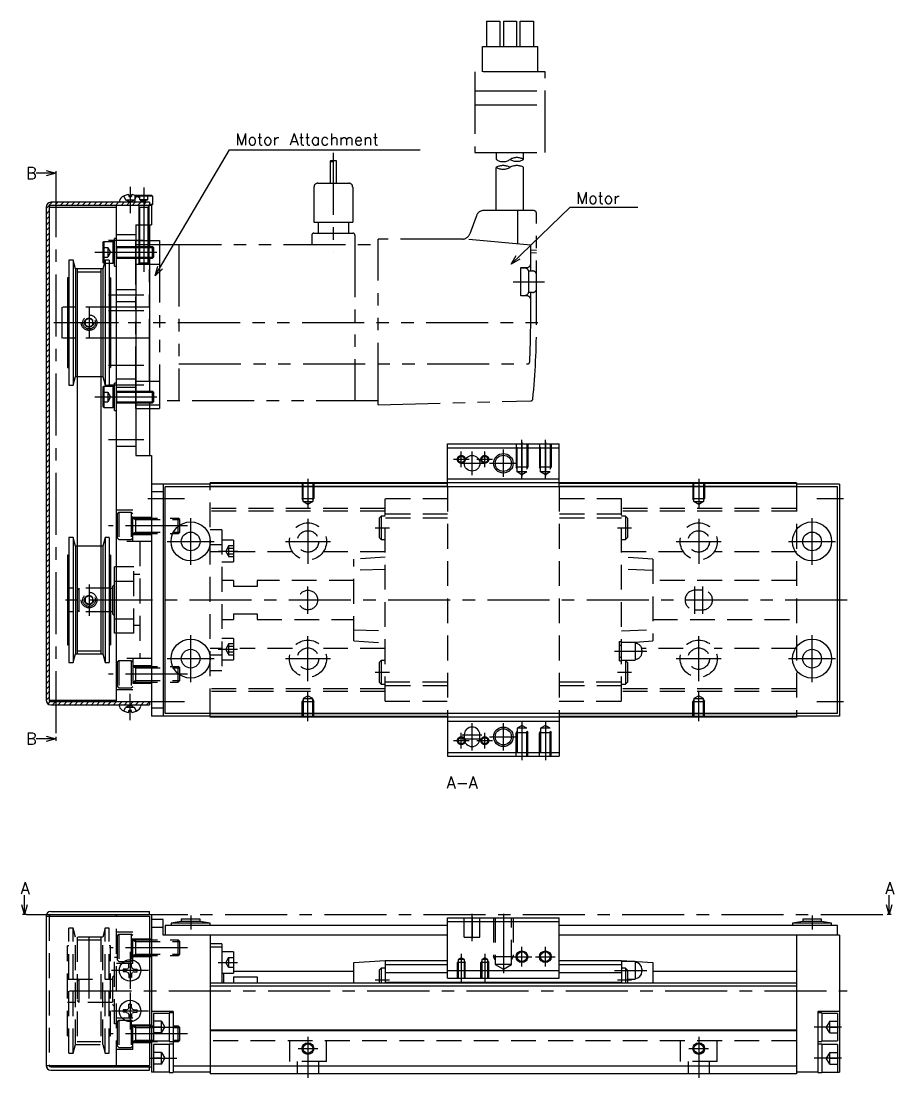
# Model space of a CAD drawing. Extents: x -2 to 470, y -8 to 279.
# Drawn here: x 246.4 to 469.7, y 9 to 279.5 of the extents above; entities that cross this region are included whole.
import ezdxf

# ---------------------------------------------------------------- set-up
doc = ezdxf.new("R2010")
doc.units = 0
doc.header["$LTSCALE"] = 0.5
for name, pattern in [('CENTER', [50.8, 31.75, -6.35, 6.35, -6.35]), ('DASHED', [19.05, 12.7, -6.35]), ('PHANTOM', [63.5, 31.75, -6.35, 6.35, -6.35, 6.35, -6.35])]:
    doc.linetypes.add(name, pattern=pattern)
for name, color, linetype in [('MSM_CENTER', 1, 'CENTER'), ('MSM_CONTINUOUS', 7, 'CONTINUOUS'), ('MSM_DASHED', 4, 'DASHED'), ('MSM_IMAGINARY', 6, 'PHANTOM'), ('MSM_NARROW', 5, 'CONTINUOUS'), ('MSM_PART_NUMBER', 7, 'CONTINUOUS')]:
    doc.layers.add(name, color=color, linetype=linetype)
doc.styles.get("Standard").update_dxf_attribs({"font": 'txt.shx', "height": 3, "bigfont": 'bigfont.shx'})

msp = doc.modelspace()

# ---------------------------------------------------------------- linework, layer by layer
at = {"layer": 'MSM_CENTER'}
for p, q in [((255.26, 240.06), (255.26, 96.3)), ((274.26, 237.06), (274.26, 230.3)), ((277.76, 236.9), (277.76, 215.3)), ((277.76, 223.3), (268.76, 223.3)), ((265.26, 220.3), (282.26, 220.3)), ((277.76, 209.3), (268.76, 209.3)), ((263.76, 206.3), (263.76, 198.3)), ((277.76, 205.3), (268.76, 205.3)), ((256.26, 202.3), (271.26, 202.3)), ((277.76, 191.3), (268.76, 191.3)), ((277.76, 186.3), (268.76, 186.3)), ((265.26, 183.3), (282.26, 183.3)), ((277.76, 172.3), (268.76, 172.3)), ((374.51, 162.39), (374.51, 172.3)), ((374.51, 171.7), (374.51, 162.99)), ((380.51, 162.39), (380.51, 172.3)), ((380.51, 171.7), (380.51, 162.99)), ((359.01, 165.3), (359.01, 169.3)), ((361.76, 163.3), (361.76, 169.3)), ((361.76, 164.2), (361.76, 168.4)), ((365.01, 165.3), (365.01, 169.3)), ((369.76, 162.8), (369.76, 169.8)), ((369.76, 163.67), (369.76, 168.92)), ((361.01, 167.3), (357.01, 167.3)), ((358.76, 166.3), (364.76, 166.3)), ((359.66, 166.3), (363.86, 166.3)), ((367.01, 167.3), (363.01, 167.3)), ((366.26, 166.3), (373.26, 166.3)), ((367.14, 166.3), (372.39, 166.3)), ((319.76, 162.3), (319.76, 154.79)), ((419.76, 162.3), (419.76, 154.79)), ((278.76, 157.3), (288.16, 157.3)), ((450.01, 157.3), (456.76, 157.3)), ((289.76, 140.3), (289.76, 152.3)), ((319.76, 152.05), (319.76, 140.55)), ((419.76, 152.05), (419.76, 140.55)), ((448.76, 140.3), (448.76, 152.3)), ((288.96, 150.3), (268.76, 150.3)), ((336.94, 149.8), (340.59, 149.8)), ((398.94, 149.8), (402.59, 149.8)), ((283.76, 146.3), (295.76, 146.3)), ((314.01, 146.3), (325.51, 146.3)), ((414.01, 146.3), (425.51, 146.3)), ((442.76, 146.3), (454.76, 146.3)), ((296.76, 143.85), (301.76, 143.85)), ((263.76, 135.3), (263.76, 127.3)), ((319.76, 127.8), (319.76, 134.8)), ((418.76, 127.8), (418.76, 134.8)), ((420.76, 127.8), (420.76, 134.8)), ((457.76, 131.3), (256.26, 131.3)), ((289.76, 110.3), (289.76, 122.3)), ((319.76, 110.55), (319.76, 122.05)), ((419.76, 110.55), (419.76, 122.05)), ((448.76, 110.3), (448.76, 122.3)), ((296.76, 118.74), (301.76, 118.74)), ((398.23, 118.2), (406.5, 118.2)), ((283.76, 116.3), (295.76, 116.3)), ((314.01, 116.3), (325.51, 116.3)), ((414.01, 116.3), (425.51, 116.3)), ((442.76, 116.3), (454.76, 116.3)), ((288.96, 112.3), (268.76, 112.3)), ((336.94, 112.8), (340.59, 112.8)), ((398.94, 112.8), (402.59, 112.8)), ((274.26, 100.54), (274.26, 107.3)), ((319.76, 100.3), (319.76, 107.81)), ((419.76, 100.3), (419.76, 107.81)), ((278.76, 105.3), (288.16, 105.3)), ((450.01, 105.3), (456.76, 105.3)), ((374.51, 100.21), (374.51, 90.3)), ((380.51, 100.21), (380.51, 90.3)), ((361.76, 92.8), (361.76, 99.8)), ((361.76, 93.7), (361.76, 98.9)), ((369.76, 92.8), (369.76, 99.8)), ((369.76, 93.67), (369.76, 98.92)), ((374.51, 99.61), (374.51, 90.9)), ((380.51, 99.61), (380.51, 90.9)), ((361.01, 95.3), (357.01, 95.3)), ((359.01, 93.3), (359.01, 97.3)), ((359.26, 96.8), (364.26, 96.8)), ((359.26, 95.8), (364.26, 95.8)), ((359.66, 96.8), (363.86, 96.8)), ((359.66, 95.8), (363.86, 95.8)), ((367.01, 95.3), (363.01, 95.3)), ((365.01, 93.3), (365.01, 97.3)), ((366.26, 96.3), (373.26, 96.3)), ((367.14, 96.3), (372.39, 96.3)), ((247.76, 50.8), (468.5, 50.8)), ((289.76, 50.6), (289.76, 47)), ((361.76, 44), (361.76, 51)), ((361.76, 50.25), (361.76, 44.75)), ((369.76, 51), (369.76, 35.81)), ((369.76, 50.66), (369.76, 36.15)), ((448.76, 50.6), (448.76, 47)), ((263.76, 29.3), (263.76, 47.05)), ((288.96, 42.3), (268.96, 42.3)), ((274.26, 41.25), (274.26, 31.75)), ((359.01, 40.76), (359.01, 33.5)), ((365.01, 40.76), (365.01, 33.5)), ((374.51, 37.5), (374.51, 42.5)), ((380.51, 37.5), (380.51, 42.5)), ((296.76, 38.55), (301.76, 38.55)), ((372.01, 40), (377.01, 40)), ((378.01, 40), (383.01, 40)), ((279.01, 36.5), (269.51, 36.5)), ((398.23, 36.5), (406.5, 36.5)), ((336.94, 34.1), (340.59, 34.1)), ((398.94, 34.1), (402.59, 34.1)), ((258.76, 31.3), (457.76, 31.3)), ((274.26, 30.85), (274.26, 21.35)), ((279.01, 26.1), (269.51, 26.1)), ((279.26, 22), (286.26, 22)), ((456.26, 22), (449.26, 22)), ((288.96, 20.3), (268.96, 20.3)), ((319.76, 19.5), (319.76, 9)), ((419.76, 19.5), (419.76, 9)), ((317.26, 16.5), (322.26, 16.5)), ((417.26, 16.5), (422.26, 16.5)), ((279.26, 14), (286.26, 14)), ((456.26, 14), (449.26, 14))]:
    msp.add_line(p, q, dxfattribs=at)
at = {"layer": 'MSM_CONTINUOUS'}
for p, q in [((252.76, 241.23), (255.26, 240.56)), ((255.26, 241.06), (255.26, 240.06)), ((255.26, 240.56), (250.26, 240.56)), ((255.26, 240.56), (252.76, 239.89)), ((279.26, 233.1), (253.96, 233.1)), ((271.55, 233.5), (271.51, 233.1)), ((273.93, 234.98), (273.95, 234.6)), ((273.95, 234.6), (274.58, 234.6)), ((274.59, 234.98), (274.58, 234.6)), ((275.67, 234.81), (275.76, 234.9)), ((275.76, 234.9), (279.76, 234.9)), ((280.01, 234.65), (275.98, 234.65)), ((276.98, 233.5), (277.01, 233.1)), ((279.26, 233.1), (279.26, 232.3)), ((279.76, 234.9), (280.01, 234.65)), ((280.01, 234.65), (280.01, 232.55)), ((252.76, 231.9), (252.76, 105.7)), ((253.56, 231.9), (253.56, 105.7)), ((253.56, 231.9), (270.76, 231.9)), ((279.76, 232.3), (253.96, 232.3)), ((270.76, 105.3), (270.76, 232.3)), ((280.01, 232.55), (279.26, 232.55)), ((279.76, 232.3), (280.01, 232.55)), ((279.76, 232.3), (279.76, 227.3)), ((275.76, 227.3), (279.76, 227.3)), ((275.76, 227.3), (275.76, 168.3)), ((276.46, 227.3), (276.46, 221.8)), ((279.06, 227.3), (279.06, 221.8)), ((279.26, 227.3), (279.26, 221.8)), ((267.26, 222.75), (267.56, 223.05)), ((267.26, 222.75), (267.26, 217.85)), ((267.56, 223.05), (269.96, 223.05)), ((267.56, 223.05), (267.56, 217.55)), ((269.96, 217.55), (269.96, 223.05)), ((270.26, 222.75), (269.96, 223.05)), ((270.76, 223.8), (270.26, 223.8)), ((270.26, 216.8), (270.26, 223.8)), ((275.76, 221.8), (279.99, 221.8)), ((279.99, 218.8), (279.99, 221.8)), ((279.99, 221.8), (280.26, 221.53)), ((280.26, 221.53), (280.26, 219.07)), ((258.62, 218.3), (258.62, 186.3)), ((259.66, 218.3), (258.62, 218.3)), ((259.66, 218.3), (259.66, 186.3)), ((260.26, 216.05), (259.66, 218.3)), ((267.86, 218.3), (267.26, 216.05)), ((267.56, 217.55), (267.26, 217.85)), ((267.56, 217.55), (267.66, 217.55)), ((267.86, 218.3), (267.86, 186.3)), ((268.9, 218.3), (267.86, 218.3)), ((268.9, 218.3), (268.9, 186.3)), ((268.9, 217.55), (269.96, 217.55)), ((270.26, 217.85), (269.96, 217.55)), ((270.26, 216.8), (270.76, 216.8)), ((275.76, 218.8), (279.99, 218.8)), ((276.46, 218.8), (276.46, 217.54)), ((279.06, 217.54), (276.46, 217.54)), ((276.7, 217.3), (276.46, 217.54)), ((278.82, 217.3), (276.7, 217.3)), ((278.82, 217.3), (279.06, 217.54)), ((279.06, 218.8), (279.06, 217.54)), ((279.26, 218.8), (279.26, 184.8)), ((280.26, 219.07), (279.99, 218.8)), ((258.26, 213.8), (258.26, 190.8)), ((258.62, 213.8), (258.26, 213.8)), ((267.26, 216.05), (260.26, 216.05)), ((260.26, 216.05), (260.26, 188.55)), ((260.76, 216.05), (260.76, 117.55)), ((266.76, 216.05), (266.76, 117.55)), ((267.26, 216.05), (267.26, 188.55)), ((269.26, 213.8), (268.9, 213.8)), ((269.26, 213.8), (269.26, 190.8)), ((258.26, 190.8), (258.62, 190.8)), ((268.9, 190.8), (269.26, 190.8)), ((259.66, 186.3), (260.26, 188.55)), ((260.26, 188.55), (260.76, 188.55)), ((266.76, 188.55), (267.26, 188.55)), ((267.26, 188.55), (267.86, 186.3)), ((270.76, 186.8), (270.26, 186.8)), ((270.26, 179.8), (270.26, 186.8)), ((258.62, 186.3), (259.66, 186.3)), ((267.26, 185.75), (267.56, 186.05)), ((267.26, 185.75), (267.26, 180.85)), ((267.56, 186.05), (269.96, 186.05)), ((267.56, 186.05), (267.56, 180.55)), ((267.86, 186.3), (268.9, 186.3)), ((269.96, 180.55), (269.96, 186.05)), ((270.26, 185.75), (269.96, 186.05)), ((275.76, 184.8), (279.99, 184.8)), ((279.99, 181.8), (279.99, 184.8)), ((279.99, 184.8), (280.26, 184.53)), ((280.26, 184.53), (280.26, 182.07)), ((275.76, 181.8), (279.99, 181.8)), ((279.26, 181.8), (279.26, 168.3)), ((280.26, 182.07), (279.99, 181.8)), ((267.56, 180.55), (267.26, 180.85)), ((267.56, 180.55), (269.96, 180.55)), ((270.26, 180.85), (269.96, 180.55)), ((270.26, 179.8), (270.76, 179.8)), ((355.51, 160.3), (355.51, 171.3)), ((355.51, 171.3), (384.01, 171.3)), ((384.01, 160.3), (384.01, 171.3)), ((275.76, 168.3), (279.76, 168.3)), ((279.76, 168.3), (279.76, 101.6)), ((355.51, 170.3), (384.01, 170.3)), ((355.51, 162.3), (384.01, 162.3)), ((294.76, 161), (279.76, 161)), ((282.76, 161), (282.76, 101.6)), ((283.26, 102.3), (283.26, 160.3)), ((455.26, 160.3), (283.26, 160.3)), ((444.76, 161.3), (294.76, 161.3)), ((294.76, 160.3), (294.76, 161.3)), ((355.51, 161.1), (294.76, 161.1)), ((355.51, 160.4), (294.76, 160.4)), ((444.76, 161.1), (384.01, 161.1)), ((444.76, 160.4), (384.01, 160.4)), ((444.76, 161.3), (444.76, 160.3)), ((455.76, 161), (444.76, 161)), ((455.26, 102.3), (455.26, 160.3)), ((455.76, 161), (455.76, 101.6)), ((282.76, 159), (279.76, 159)), ((258.62, 147.3), (258.62, 115.3)), ((259.66, 147.3), (258.62, 147.3)), ((259.66, 147.3), (259.66, 115.3)), ((260.26, 145.05), (259.66, 147.3)), ((267.86, 147.3), (267.26, 145.05)), ((267.86, 147.3), (267.86, 115.3)), ((268.9, 147.3), (267.86, 147.3)), ((268.9, 147.3), (268.9, 115.3)), ((260.26, 145.05), (260.26, 117.55)), ((260.76, 145.05), (260.26, 145.05)), ((267.26, 145.05), (266.76, 145.05)), ((267.26, 145.05), (267.26, 117.55)), ((258.26, 142.8), (258.26, 119.8)), ((258.62, 142.8), (258.26, 142.8)), ((269.26, 142.8), (268.9, 142.8)), ((269.26, 142.8), (269.26, 119.8)), ((270.76, 139.8), (270.26, 139.8)), ((270.26, 122.8), (270.26, 139.8)), ((270.26, 135.3), (269.76, 134.8)), ((270.26, 136.12), (270.76, 136.12)), ((269.26, 134.3), (269.76, 134.3)), ((269.76, 134.8), (269.76, 127.8)), ((269.76, 128.3), (269.26, 128.3)), ((269.76, 127.8), (270.26, 127.3)), ((270.26, 126.48), (270.76, 126.48)), ((270.76, 122.8), (270.26, 122.8)), ((258.26, 119.8), (258.62, 119.8)), ((268.9, 119.8), (269.26, 119.8)), ((259.66, 115.3), (260.26, 117.55)), ((260.26, 117.55), (267.26, 117.55)), ((267.26, 117.55), (267.86, 115.3)), ((258.62, 115.3), (259.66, 115.3)), ((267.86, 115.3), (268.9, 115.3)), ((253.56, 105.7), (270.76, 105.7)), ((253.96, 105.3), (279.76, 105.3)), ((253.96, 104.5), (279.26, 104.5)), ((271.55, 104.1), (271.51, 104.5)), ((273.93, 102.62), (273.95, 103)), ((274.58, 103), (273.95, 103)), ((274.59, 102.62), (274.58, 103)), ((276.98, 104.1), (277.01, 104.5)), ((279.26, 105.3), (279.26, 104.5)), ((282.76, 103.6), (279.76, 103.6)), ((294.76, 101.6), (279.76, 101.6)), ((455.26, 102.3), (283.26, 102.3)), ((294.76, 101.3), (294.76, 102.3)), ((355.51, 102.2), (294.76, 102.2)), ((355.51, 101.5), (294.76, 101.5)), ((444.76, 101.3), (294.76, 101.3)), ((355.51, 102.3), (355.51, 91.3)), ((355.51, 100.3), (384.01, 100.3)), ((384.01, 102.3), (384.01, 91.3)), ((444.76, 102.2), (384.01, 102.2)), ((444.76, 101.5), (384.01, 101.5)), ((444.76, 102.3), (444.76, 101.3)), ((455.76, 101.6), (444.76, 101.6)), ((255.26, 95.8), (250.26, 95.8)), ((252.76, 96.47), (255.26, 95.8)), ((255.26, 95.8), (252.76, 95.13)), ((255.26, 96.3), (255.26, 95.3)), ((359.76, 96.8), (359.76, 95.8)), ((363.76, 95.8), (363.76, 96.8)), ((355.51, 92.3), (384.01, 92.3)), ((355.51, 91.3), (384.01, 91.3)), ((247.26, 50.8), (247.26, 55.8)), ((468.5, 50.8), (468.5, 55.8)), ((247.26, 50.8), (246.59, 53.3)), ((247.93, 53.3), (247.26, 50.8)), ((253.96, 51.6), (279.26, 51.6)), ((279.26, 50.8), (279.26, 51.6)), ((468.5, 50.8), (467.83, 53.3)), ((469.17, 53.3), (468.5, 50.8)), ((247.76, 50.8), (246.76, 50.8)), ((252.76, 50.4), (279.26, 50.4)), ((252.76, 50.4), (252.76, 12.2)), ((253.96, 50.8), (279.76, 50.8)), ((270.76, 50.4), (270.76, 50.8)), ((279.26, 50.4), (279.26, 12.2)), ((279.76, 50.8), (279.76, 10.5)), ((282.76, 49.5), (279.76, 49.5)), ((282.76, 45.5), (282.76, 49.5)), ((287.36, 49), (284.76, 48.6)), ((287.36, 49.6), (287.36, 49)), ((292.16, 49.6), (287.36, 49.6)), ((292.16, 49), (287.36, 49)), ((292.16, 49), (292.16, 49.6)), ((294.76, 48.6), (292.16, 49)), ((355.51, 50), (384.01, 50)), ((355.51, 34.5), (355.51, 50)), ((355.51, 49), (384.01, 49)), ((384.01, 34.5), (384.01, 50)), ((446.36, 49), (443.76, 48.6)), ((446.36, 49.6), (446.36, 49)), ((451.16, 49.6), (446.36, 49.6)), ((451.16, 49), (446.36, 49)), ((451.16, 49), (451.16, 49.6)), ((453.76, 48.6), (451.16, 49)), ((469, 50.8), (468, 50.8)), ((282.76, 47.5), (279.76, 47.5)), ((283.26, 48), (283.26, 45.5)), ((355.51, 48), (283.26, 48)), ((284.76, 48.6), (284.76, 48)), ((294.76, 48.6), (284.76, 48.6)), ((294.76, 48), (294.76, 48.6)), ((455.26, 48), (384.01, 48)), ((443.76, 48.6), (443.76, 48)), ((453.76, 48.6), (443.76, 48.6)), ((453.76, 48), (453.76, 48.6)), ((455.26, 45.5), (455.26, 48)), ((355.51, 45.5), (282.76, 45.5)), ((294.76, 45.5), (294.76, 10)), ((297.76, 43.3), (294.76, 43.3)), ((297.76, 43.3), (297.76, 33.2)), ((455.76, 45.5), (384.01, 45.5)), ((444.76, 45.5), (444.76, 10)), ((455.76, 45.5), (455.76, 10.5)), ((297.76, 42.45), (294.76, 42.45)), ((300.76, 41.3), (297.76, 41.3)), ((300.76, 41.3), (300.76, 35.8)), ((273.93, 37.42), (273.95, 38.27)), ((274.59, 37.42), (274.58, 38.27)), ((331.51, 38.5), (339.51, 39)), ((331.51, 33.2), (331.51, 38.5)), ((339.51, 39), (355.51, 39)), ((339.51, 39), (339.51, 33.2)), ((339.51, 38), (355.51, 38)), ((384.01, 39), (400.01, 39)), ((384.01, 38), (400.01, 38)), ((400.01, 39), (400.01, 33.2)), ((400.01, 39), (408.01, 38.5)), ((403.46, 38.75), (400.01, 38.75)), ((403.46, 38.75), (403.46, 34.25)), ((408.01, 38.5), (408.01, 33.2)), ((273.34, 36.83), (272.49, 36.82)), ((273.34, 36.17), (272.49, 36.18)), ((273.34, 36.83), (273.74, 37.02)), ((273.34, 36.17), (273.74, 35.98)), ((273.93, 37.42), (273.74, 37.02)), ((273.93, 35.58), (273.74, 35.98)), ((273.93, 35.58), (273.95, 34.73)), ((274.59, 35.58), (274.58, 34.73)), ((274.59, 37.42), (274.78, 37.02)), ((274.59, 35.58), (274.78, 35.98)), ((275.19, 36.83), (274.78, 37.02)), ((275.19, 36.17), (274.78, 35.98)), ((275.19, 36.83), (276.03, 36.82)), ((275.19, 36.17), (276.03, 36.18)), ((297.76, 35.8), (300.76, 35.8)), ((298.26, 33.2), (298.26, 35.8)), ((300.76, 36.3), (331.51, 36.3)), ((338.51, 37.1), (338.01, 36.6)), ((338.01, 36.6), (338.01, 33.2)), ((339.51, 37.1), (338.51, 37.1)), ((338.51, 37.1), (338.51, 33.2)), ((339.51, 36), (355.51, 36)), ((355.51, 36.5), (384.01, 36.5)), ((384.01, 36), (400.01, 36)), ((401.01, 37.1), (400.01, 37.1)), ((401.51, 36.6), (401.01, 37.1)), ((401.01, 37.1), (401.01, 33.2)), ((401.51, 36.6), (401.51, 33.2)), ((405.21, 36.8), (405.21, 36.2)), ((408.01, 36.3), (444.76, 36.3)), ((444.76, 33.2), (294.76, 33.2)), ((444.76, 32.5), (294.76, 32.5)), ((300.76, 34.87), (306.76, 34.87)), ((300.76, 34.87), (300.76, 33.2)), ((306.76, 34.87), (306.76, 33.2)), ((339.51, 33.5), (400.01, 33.5)), ((355.51, 34.5), (384.01, 34.5)), ((401.51, 34.25), (403.46, 34.25)), ((273.93, 27.02), (273.95, 27.87)), ((274.59, 27.02), (274.58, 27.87)), ((273.34, 26.43), (272.49, 26.42)), ((273.34, 25.77), (272.49, 25.78)), ((273.34, 26.43), (273.74, 26.62)), ((273.34, 25.77), (273.74, 25.58)), ((273.93, 27.02), (273.74, 26.62)), ((273.93, 25.18), (273.74, 25.58)), ((273.93, 25.18), (273.95, 24.33)), ((274.59, 25.18), (274.58, 24.33)), ((274.59, 27.02), (274.78, 26.62)), ((274.59, 25.18), (274.78, 25.58)), ((275.19, 26.43), (274.78, 26.62)), ((275.19, 25.77), (274.78, 25.58)), ((275.19, 26.43), (276.03, 26.42)), ((275.19, 25.77), (276.03, 25.78)), ((285.26, 26), (279.76, 26)), ((284.26, 25.5), (280.26, 25.5)), ((280.26, 25.5), (280.26, 18.5)), ((285.26, 25.65), (284.26, 25.65)), ((284.26, 25.65), (284.26, 18.35)), ((285.26, 26), (285.26, 10.35)), ((455.76, 26), (450.26, 26)), ((450.26, 26), (450.26, 10.35)), ((451.26, 25.65), (450.26, 25.65)), ((451.26, 25.65), (451.26, 18.35)), ((455.26, 25.5), (451.26, 25.5)), ((455.26, 25.5), (455.26, 18.5)), ((444.76, 21.2), (294.76, 21.2)), ((444.76, 21), (294.76, 21)), ((280.26, 18.5), (284.26, 18.5)), ((284.26, 17.5), (280.26, 17.5)), ((280.26, 17.5), (280.26, 10.5)), ((284.26, 18.35), (285.26, 18.35)), ((285.26, 17.65), (284.26, 17.65)), ((284.26, 17.65), (284.26, 10.35)), ((450.26, 18.35), (451.26, 18.35)), ((451.26, 17.65), (450.26, 17.65)), ((451.26, 18.5), (455.26, 18.5)), ((451.26, 17.65), (451.26, 10.35)), ((455.26, 17.5), (451.26, 17.5)), ((455.26, 17.5), (455.26, 10.5)), ((252.76, 12.2), (279.26, 12.2)), ((253.96, 11.8), (279.76, 11.8)), ((253.96, 11), (279.26, 11)), ((270.76, 11.8), (270.76, 12.2)), ((279.26, 11), (279.26, 11.8)), ((444.76, 12), (285.26, 12)), ((284.26, 10.5), (279.76, 10.5)), ((284.26, 10.35), (285.26, 10.35)), ((294.76, 10.5), (285.26, 10.5)), ((444.76, 10), (294.76, 10)), ((450.26, 10.5), (444.76, 10.5)), ((450.26, 10.35), (451.26, 10.35)), ((451.26, 10.5), (455.76, 10.5))]:
    msp.add_line(p, q, dxfattribs=at)
for centre, radius in [((361.76, 166.3), 2), ((369.76, 166.3), 2.07), ((289.76, 146.3), 5), ((448.76, 146.3), 5), ((289.76, 146.3), 2.4), ((448.76, 146.3), 2.4), ((289.76, 116.3), 5), ((448.76, 116.3), 5), ((289.76, 116.3), 2.4), ((448.76, 116.3), 2.4), ((369.76, 96.3), 2.07), ((374.51, 40), 1.23), ((380.51, 40), 1.23), ((274.26, 36.5), 2.75), ((274.26, 26.1), 2.75), ((319.76, 16.5), 1.23), ((419.76, 16.5), 1.23)]:
    msp.add_circle(centre, radius, dxfattribs=at)
for centre, radius, start, end in [((253.96, 231.9), 1.2, 90, 180), ((272.54, 233.42), 1, 133.4267, 175), ((274.26, 231.6), 3.5, 98.5396, 133.4267), ((273.73, 234.78), 0.284, 44.1872, 87.0617), ((274.8, 234.78), 0.284, 92.9383, 135.8128), ((274.26, 231.6), 3.5, 46.5733, 81.4604), ((275.98, 233.42), 1, 5, 46.5733), ((253.96, 231.9), 0.4, 90, 180), ((253.96, 105.7), 1.2, 180, 270), ((253.96, 105.7), 0.4, 180, 270), ((272.54, 104.18), 1, 185, 226.5733), ((274.26, 106), 3.5, 226.5733, 261.4604), ((274.26, 106), 3.5, 278.5396, 313.4267), ((275.98, 104.18), 1, 313.4267, 355), ((273.73, 102.82), 0.284, 272.9383, 315.8128), ((274.8, 102.82), 0.284, 224.1872, 267.0617), ((361.76, 96.8), 2, 0, 180), ((361.76, 95.8), 2, 180, 0), ((253.96, 50.4), 1.2, 90, 180), ((253.96, 50.4), 0.4, 90, 180), ((274.26, 36.5), 1.8, 79.8876, 100.1124), ((403.46, 36.8), 1.75, 0, 90), ((274.26, 36.5), 1.8, 169.8876, 190.1124), ((274.26, 36.5), 1.8, 349.8876, 10.1124), ((403.46, 36.2), 1.75, 270, 0), ((274.26, 36.5), 1.8, 259.8876, 280.1124), ((274.26, 26.1), 1.8, 79.8876, 100.1124), ((274.26, 26.1), 1.8, 169.8876, 190.1124), ((274.26, 26.1), 1.8, 349.8876, 10.1124), ((274.26, 26.1), 1.8, 259.8876, 280.1124), ((253.96, 12.2), 1.2, 180, 270), ((253.96, 12.2), 0.4, 180, 270)]:
    msp.add_arc(centre, radius, start, end, dxfattribs=at)
at = {"layer": 'MSM_DASHED'}
for p, q in [((272.65, 234.71), (273.12, 233.77)), ((274.26, 233.17), (273.12, 233.77)), ((273.12, 233.77), (275.41, 233.77)), ((274.26, 233.17), (275.41, 233.77)), ((275.87, 234.71), (275.41, 233.77)), ((275.51, 234.65), (275.67, 234.81)), ((275.51, 234.65), (275.51, 233.1)), ((275.98, 234.65), (275.51, 234.65)), ((276.76, 233.8), (276.76, 234.9)), ((276.76, 233.8), (278.76, 233.8)), ((277.76, 233.22), (276.76, 233.8)), ((277.76, 234.9), (277.76, 233.8)), ((278.76, 233.8), (277.76, 233.22)), ((278.76, 233.8), (278.76, 234.9)), ((276.46, 232.2), (276.46, 227.3)), ((279.06, 231.81), (276.46, 231.81)), ((276.7, 231.81), (276.7, 227.3)), ((278.82, 231.81), (278.82, 227.3)), ((279.06, 232.2), (279.06, 227.3)), ((270.76, 224.9), (275.76, 224.9)), ((270.76, 221.8), (275.76, 221.8)), ((270.8, 221.8), (270.8, 218.8)), ((267.26, 221.55), (268.56, 221.55)), ((267.26, 220.3), (268.56, 220.3)), ((268.56, 221.55), (268.56, 219.05)), ((268.56, 221.55), (269.28, 220.3)), ((269.28, 220.3), (268.56, 219.05)), ((270.76, 221.55), (270.8, 221.53)), ((270.8, 221.53), (275.76, 221.53)), ((267.26, 219.05), (268.56, 219.05)), ((267.66, 217.55), (268.9, 217.55)), ((270.76, 219.05), (270.8, 219.07)), ((270.76, 218.8), (275.76, 218.8)), ((270.8, 219.07), (275.76, 219.07)), ((260.76, 215.29), (266.76, 215.29)), ((270.76, 210.8), (275.76, 210.8)), ((269.26, 206.3), (258.26, 206.3)), ((270.76, 207.7), (275.76, 207.7)), ((263.76, 203.45), (262.76, 202.88)), ((262.76, 202.88), (262.76, 201.72)), ((264.76, 202.88), (263.76, 203.45)), ((264.76, 201.72), (264.76, 202.88)), ((262.76, 201.72), (263.76, 201.15)), ((263.76, 201.15), (264.76, 201.72)), ((269.26, 198.3), (258.26, 198.3)), ((260.76, 188.55), (266.76, 188.55)), ((270.76, 187.9), (275.76, 187.9)), ((267.26, 184.55), (268.56, 184.55)), ((268.56, 184.55), (268.56, 182.05)), ((268.56, 184.55), (269.28, 183.3)), ((270.76, 185.8), (275.76, 185.8)), ((270.76, 184.8), (275.76, 184.8)), ((270.76, 184.55), (270.8, 184.53)), ((270.8, 184.8), (270.8, 181.8)), ((270.8, 184.53), (275.76, 184.53)), ((267.26, 183.3), (268.56, 183.3)), ((267.26, 182.05), (268.56, 182.05)), ((269.28, 183.3), (268.56, 182.05)), ((270.76, 182.05), (270.8, 182.07)), ((270.76, 181.8), (275.76, 181.8)), ((270.8, 182.07), (275.76, 182.07)), ((270.76, 170.7), (275.76, 170.7)), ((373.01, 171.3), (373.01, 165.3)), ((373.28, 164.1), (373.28, 171.3)), ((375.74, 171.3), (375.74, 164.1)), ((376.01, 171.3), (376.01, 165.3)), ((379.01, 171.3), (379.01, 165.3)), ((379.28, 164.1), (379.28, 171.3)), ((381.74, 171.3), (381.74, 164.1)), ((382.01, 171.3), (382.01, 165.3)), ((376.01, 165.3), (373.01, 165.3)), ((373.28, 164.83), (373.01, 165.3)), ((375.74, 164.83), (376.01, 165.3)), ((382.01, 165.3), (379.01, 165.3)), ((379.28, 164.83), (379.01, 165.3)), ((381.74, 164.83), (382.01, 165.3)), ((375.74, 164.1), (373.28, 164.1)), ((374.51, 163.39), (373.28, 164.1)), ((375.74, 164.1), (374.51, 163.39)), ((381.74, 164.1), (379.28, 164.1)), ((380.51, 163.39), (379.28, 164.1)), ((381.74, 164.1), (380.51, 163.39)), ((294.76, 102.3), (294.76, 160.3)), ((318.26, 161.3), (318.26, 157.3)), ((318.53, 156.5), (318.53, 161.3)), ((320.99, 161.3), (320.99, 156.5)), ((321.26, 161.3), (321.26, 157.3)), ((355.51, 160.3), (355.51, 102.3)), ((384.01, 160.3), (384.01, 102.3)), ((418.26, 161.3), (418.26, 157.3)), ((418.53, 156.5), (418.53, 161.3)), ((420.99, 161.3), (420.99, 156.5)), ((421.26, 161.3), (421.26, 157.3)), ((444.76, 160.3), (444.76, 102.3)), ((318.53, 156.83), (318.26, 157.3)), ((318.26, 157.3), (321.26, 157.3)), ((320.99, 156.83), (321.26, 157.3)), ((355.51, 157.2), (339.51, 157.2)), ((339.51, 105.4), (339.51, 157.2)), ((400.01, 157.2), (384.01, 157.2)), ((400.01, 105.4), (400.01, 157.2)), ((418.53, 156.83), (418.26, 157.3)), ((418.26, 157.3), (421.26, 157.3)), ((420.99, 156.83), (421.26, 157.3)), ((274.96, 154.3), (270.76, 154.3)), ((274.96, 146.3), (274.96, 154.3)), ((339.51, 154.75), (294.76, 154.75)), ((318.53, 156.5), (320.99, 156.5)), ((319.76, 155.79), (318.53, 156.5)), ((320.99, 156.5), (319.76, 155.79)), ((444.76, 154.75), (400.01, 154.75)), ((418.53, 156.5), (420.99, 156.5)), ((419.76, 155.79), (418.53, 156.5)), ((420.99, 156.5), (419.76, 155.79)), ((270.96, 153.4), (271.36, 153.8)), ((270.96, 153.4), (270.96, 147.2)), ((271.36, 153.8), (274.56, 153.8)), ((271.36, 153.8), (271.36, 146.8)), ((274.56, 153.8), (274.56, 146.8)), ((274.96, 153.4), (274.56, 153.8)), ((274.96, 152.55), (279.76, 152.55)), ((274.96, 152.3), (286.58, 152.3)), ((274.96, 152.3), (275.62, 151.92)), ((275.62, 152.3), (275.62, 148.3)), ((275.62, 151.92), (286.96, 151.92)), ((286.58, 148.3), (286.58, 152.3)), ((286.96, 151.92), (286.58, 152.3)), ((286.96, 148.68), (286.96, 151.92)), ((339.51, 154.05), (294.76, 154.05)), ((338.51, 152.8), (338.01, 152.3)), ((338.01, 152.3), (338.01, 147.3)), ((339.51, 152.8), (338.51, 152.8)), ((338.51, 152.8), (338.51, 146.8)), ((355.51, 153.25), (339.51, 153.25)), ((355.51, 152.25), (339.51, 152.25)), ((400.01, 153.25), (384.01, 153.25)), ((400.01, 152.25), (384.01, 152.25)), ((444.76, 154.05), (400.01, 154.05)), ((401.01, 152.8), (400.01, 152.8)), ((401.51, 152.3), (401.01, 152.8)), ((401.01, 152.8), (401.01, 146.8)), ((401.51, 152.3), (401.51, 147.3)), ((297.76, 149.3), (294.76, 149.3)), ((297.76, 149.3), (297.76, 113.3)), ((279.76, 146.3), (270.76, 146.3)), ((271.36, 146.8), (270.96, 147.2)), ((271.36, 146.8), (274.56, 146.8)), ((274.56, 146.8), (274.96, 147.2)), ((274.96, 148.3), (275.62, 148.68)), ((274.96, 148.3), (286.58, 148.3)), ((274.96, 148.05), (279.76, 148.05)), ((275.62, 148.68), (286.96, 148.68)), ((276.76, 146.3), (276.76, 116.3)), ((286.58, 148.3), (286.96, 148.68)), ((300.76, 146.6), (297.76, 146.6)), ((300.76, 146.6), (300.76, 141.1)), ((338.01, 147.3), (338.51, 146.8)), ((338.51, 146.8), (339.51, 146.8)), ((400.01, 146.8), (401.01, 146.8)), ((401.01, 146.8), (401.51, 147.3)), ((266.76, 145.05), (260.76, 145.05)), ((297.76, 145.43), (294.76, 145.43)), ((297.76, 143.68), (294.76, 143.68)), ((299.46, 145.1), (298.74, 143.85)), ((299.46, 142.6), (298.74, 143.85)), ((299.46, 145.3), (300.76, 145.3)), ((299.46, 145.3), (299.46, 142.41)), ((299.46, 144.58), (300.76, 144.58)), ((315.81, 143.66), (300.76, 143.66)), ((339.51, 143.66), (323.71, 143.66)), ((415.81, 143.66), (400.01, 143.66)), ((444.76, 143.66), (423.71, 143.66)), ((297.76, 141.1), (300.76, 141.1)), ((299.46, 143.13), (300.76, 143.13)), ((299.46, 142.41), (300.76, 142.41)), ((339.51, 142.3), (331.51, 141.77)), ((331.51, 120.83), (331.51, 141.77)), ((408.01, 141.77), (400.01, 142.3)), ((408.01, 141.77), (408.01, 120.83)), ((275.26, 139.8), (270.76, 139.8)), ((275.26, 122.8), (275.26, 139.8)), ((339.51, 139.16), (331.51, 138.9)), ((408.01, 138.9), (400.01, 139.16)), ((270.76, 136.12), (275.26, 136.12)), ((276.76, 137.8), (275.26, 137.8)), ((300.76, 136.3), (297.76, 136.3)), ((300.76, 136.3), (300.76, 134.8)), ((306.76, 136.3), (306.76, 134.8)), ((331.51, 136.3), (306.76, 136.3)), ((444.76, 136.3), (408.01, 136.3)), ((269.26, 134.3), (258.26, 134.3)), ((261.26, 134.3), (260.76, 133.8)), ((261.26, 128.3), (261.26, 134.3)), ((306.76, 134.8), (300.76, 134.8)), ((420.76, 133.8), (418.76, 133.8)), ((263.76, 132.45), (262.76, 131.88)), ((262.76, 131.88), (262.76, 130.72)), ((262.76, 130.72), (263.76, 130.15)), ((264.76, 131.88), (263.76, 132.45)), ((263.76, 130.15), (264.76, 130.72)), ((264.76, 130.72), (264.76, 131.88)), ((269.26, 128.3), (258.26, 128.3)), ((260.76, 128.8), (261.26, 128.3)), ((300.76, 127.8), (306.76, 127.8)), ((300.76, 127.8), (300.76, 126.3)), ((306.76, 127.8), (306.76, 126.3)), ((418.76, 128.8), (420.76, 128.8)), ((270.76, 126.48), (275.26, 126.48)), ((276.76, 124.8), (275.26, 124.8)), ((297.76, 126.3), (300.76, 126.3)), ((306.76, 126.3), (331.51, 126.3)), ((408.01, 126.3), (444.76, 126.3)), ((275.26, 122.8), (270.76, 122.8)), ((331.51, 123.7), (339.51, 123.44)), ((400.01, 123.44), (408.01, 123.7)), ((300.76, 121.49), (297.76, 121.49)), ((299.46, 119.99), (298.74, 118.74)), ((299.46, 120.19), (300.76, 120.19)), ((299.46, 120.19), (299.46, 117.3)), ((299.46, 119.47), (300.76, 119.47)), ((300.76, 121.49), (300.76, 115.99)), ((331.51, 120.83), (339.51, 120.3)), ((399.51, 120.7), (400.01, 120.7)), ((399.51, 115.7), (399.51, 120.7)), ((400.01, 119.7), (399.51, 119.7)), ((403.46, 120.45), (400.01, 120.45)), ((402.27, 120.45), (408.01, 120.83)), ((403.46, 120.45), (403.46, 115.95)), ((260.76, 118.31), (266.76, 118.31)), ((297.76, 118.92), (294.76, 118.92)), ((297.76, 117.17), (294.76, 117.17)), ((299.46, 117.49), (298.74, 118.74)), ((299.46, 118.02), (300.76, 118.02)), ((299.46, 117.3), (300.76, 117.3)), ((315.81, 118.94), (302.36, 118.94)), ((339.51, 118.94), (323.71, 118.94)), ((399.51, 116.7), (400.01, 116.7)), ((415.81, 118.94), (405.15, 118.94)), ((405.21, 118.5), (405.21, 117.9)), ((444.76, 118.94), (423.71, 118.94)), ((279.76, 116.3), (270.76, 116.3)), ((270.96, 115.4), (271.36, 115.8)), ((270.96, 115.4), (270.96, 109.2)), ((271.36, 115.8), (274.56, 115.8)), ((271.36, 115.8), (271.36, 108.8)), ((274.56, 115.8), (274.56, 108.8)), ((274.96, 115.4), (274.56, 115.8)), ((274.96, 116.3), (274.96, 108.3)), ((274.96, 114.55), (279.76, 114.55)), ((274.96, 114.3), (286.58, 114.3)), ((274.96, 114.3), (275.62, 113.92)), ((275.62, 114.3), (275.62, 110.3)), ((275.62, 113.92), (286.96, 113.92)), ((286.58, 110.3), (286.58, 114.3)), ((286.96, 113.92), (286.58, 114.3)), ((286.96, 110.68), (286.96, 113.92)), ((297.76, 115.99), (300.76, 115.99)), ((338.51, 115.8), (338.01, 115.3)), ((338.01, 115.3), (338.01, 110.3)), ((338.51, 115.8), (338.51, 109.8)), ((339.51, 115.8), (338.51, 115.8)), ((399.51, 115.7), (400.01, 115.7)), ((400.01, 115.95), (403.46, 115.95)), ((401.01, 115.8), (400.01, 115.8)), ((401.01, 115.8), (401.01, 109.8)), ((401.51, 115.3), (401.01, 115.8)), ((401.51, 115.3), (401.51, 110.3)), ((294.76, 113.3), (297.76, 113.3)), ((274.96, 108.3), (270.76, 108.3)), ((271.36, 108.8), (270.96, 109.2)), ((271.36, 108.8), (274.56, 108.8)), ((274.56, 108.8), (274.96, 109.2)), ((274.96, 110.3), (275.62, 110.68)), ((274.96, 110.3), (286.58, 110.3)), ((274.96, 110.05), (279.76, 110.05)), ((275.62, 110.68), (286.96, 110.68)), ((286.58, 110.3), (286.96, 110.68)), ((339.51, 108.55), (294.76, 108.55)), ((338.01, 110.3), (338.51, 109.8)), ((338.51, 109.8), (339.51, 109.8)), ((339.51, 110.35), (355.51, 110.35)), ((355.51, 109.35), (339.51, 109.35)), ((384.01, 110.35), (400.01, 110.35)), ((400.01, 109.35), (384.01, 109.35)), ((400.01, 109.8), (401.01, 109.8)), ((444.76, 108.55), (400.01, 108.55)), ((401.01, 109.8), (401.51, 110.3)), ((339.51, 107.85), (294.76, 107.85)), ((318.53, 105.77), (318.26, 105.3)), ((319.76, 106.81), (318.53, 106.1)), ((318.53, 106.1), (318.53, 101.3)), ((318.53, 106.1), (320.99, 106.1)), ((320.99, 106.1), (319.76, 106.81)), ((320.99, 101.3), (320.99, 106.1)), ((320.99, 105.77), (321.26, 105.3)), ((444.76, 107.85), (400.01, 107.85)), ((418.53, 105.77), (418.26, 105.3)), ((419.76, 106.81), (418.53, 106.1)), ((418.53, 106.1), (418.53, 101.3)), ((418.53, 106.1), (420.99, 106.1)), ((420.99, 106.1), (419.76, 106.81)), ((420.99, 101.3), (420.99, 106.1)), ((420.99, 105.77), (421.26, 105.3)), ((272.65, 102.89), (273.12, 103.83)), ((274.26, 104.43), (273.12, 103.83)), ((275.41, 103.83), (273.12, 103.83)), ((274.26, 104.43), (275.41, 103.83)), ((275.87, 102.89), (275.41, 103.83)), ((318.26, 101.3), (318.26, 105.3)), ((318.26, 105.3), (321.26, 105.3)), ((321.26, 101.3), (321.26, 105.3)), ((339.51, 105.4), (355.51, 105.4)), ((384.01, 105.4), (400.01, 105.4)), ((418.26, 101.3), (418.26, 105.3)), ((418.26, 105.3), (421.26, 105.3)), ((421.26, 101.3), (421.26, 105.3)), ((373.28, 97.77), (373.01, 97.3)), ((374.51, 99.21), (373.28, 98.5)), ((375.74, 98.5), (373.28, 98.5)), ((373.28, 98.5), (373.28, 91.3)), ((375.74, 98.5), (374.51, 99.21)), ((375.74, 91.3), (375.74, 98.5)), ((375.74, 97.77), (376.01, 97.3)), ((379.28, 97.77), (379.01, 97.3)), ((380.51, 99.21), (379.28, 98.5)), ((381.74, 98.5), (379.28, 98.5)), ((379.28, 98.5), (379.28, 91.3)), ((381.74, 98.5), (380.51, 99.21)), ((381.74, 91.3), (381.74, 98.5)), ((381.74, 97.77), (382.01, 97.3)), ((376.01, 97.3), (373.01, 97.3)), ((373.01, 91.3), (373.01, 97.3)), ((376.01, 91.3), (376.01, 97.3)), ((382.01, 97.3), (379.01, 97.3)), ((379.01, 91.3), (379.01, 97.3)), ((382.01, 91.3), (382.01, 97.3)), ((253.56, 50.4), (253.56, 12.2)), ((270.76, 12.2), (270.76, 50.4)), ((359.76, 45), (359.76, 50)), ((363.76, 45), (363.76, 50)), ((367.26, 50), (367.26, 40)), ((367.69, 50), (367.69, 38)), ((371.83, 38), (371.83, 50)), ((372.26, 50), (372.26, 40)), ((259.66, 47.3), (258.62, 47.3)), ((258.62, 15.3), (258.62, 47.3)), ((259.66, 15.3), (259.66, 47.3)), ((260.26, 45.05), (259.66, 47.3)), ((267.86, 47.3), (267.26, 45.05)), ((268.9, 47.3), (267.86, 47.3)), ((267.86, 15.3), (267.86, 47.3)), ((268.9, 15.3), (268.9, 47.3)), ((274.96, 46.3), (270.76, 46.3)), ((274.96, 38.3), (274.96, 46.3)), ((267.26, 45.05), (260.26, 45.05)), ((260.26, 17.55), (260.26, 45.05)), ((260.76, 45.05), (260.76, 17.55)), ((260.76, 44.29), (266.76, 44.29)), ((266.76, 45.05), (266.76, 17.55)), ((267.26, 17.55), (267.26, 45.05)), ((270.96, 45.4), (271.36, 45.8)), ((270.96, 45.4), (270.96, 39.2)), ((271.36, 45.8), (271.36, 38.8)), ((271.36, 45.8), (274.56, 45.8)), ((274.96, 45.4), (274.56, 45.8)), ((274.56, 45.8), (274.56, 38.8)), ((274.96, 44.55), (279.76, 44.55)), ((274.96, 44.3), (286.58, 44.3)), ((274.96, 44.3), (275.62, 43.92)), ((275.62, 44.3), (275.62, 40.3)), ((275.62, 43.92), (286.96, 43.92)), ((286.58, 40.3), (286.58, 44.3)), ((286.96, 43.92), (286.58, 44.3)), ((286.96, 40.68), (286.96, 43.92)), ((359.76, 45), (363.76, 45)), ((258.26, 19.8), (258.26, 42.8)), ((258.62, 42.8), (258.26, 42.8)), ((269.26, 42.8), (268.9, 42.8)), ((269.26, 19.8), (269.26, 42.8)), ((274.96, 40.3), (275.62, 40.68)), ((275.62, 40.68), (286.96, 40.68)), ((286.58, 40.3), (286.96, 40.68)), ((270.76, 39.8), (270.26, 39.8)), ((270.26, 22.8), (270.26, 39.8)), ((274.96, 38.3), (270.76, 38.3)), ((271.36, 38.8), (270.96, 39.2)), ((271.36, 38.8), (274.56, 38.8)), ((274.56, 38.8), (274.96, 39.2)), ((274.96, 40.3), (286.58, 40.3)), ((274.96, 40.05), (279.76, 40.05)), ((299.46, 39.8), (298.74, 38.55)), ((299.46, 37.3), (298.74, 38.55)), ((299.46, 39.8), (300.76, 39.8)), ((299.46, 39.8), (299.46, 37.3)), ((299.46, 38.55), (300.76, 38.55)), ((358.23, 38.87), (358.01, 38.5)), ((360.01, 38.5), (358.01, 38.5)), ((358.01, 34.5), (358.01, 38.5)), ((359.01, 39.76), (358.23, 39.31)), ((359.79, 39.31), (358.23, 39.31)), ((358.23, 39.31), (358.23, 34.5)), ((359.79, 39.31), (359.01, 39.76)), ((359.79, 34.5), (359.79, 39.31)), ((359.79, 38.87), (360.01, 38.5)), ((360.01, 34.5), (360.01, 38.5)), ((364.23, 38.87), (364.01, 38.5)), ((366.01, 38.5), (364.01, 38.5)), ((364.01, 34.5), (364.01, 38.5)), ((365.01, 39.76), (364.23, 39.31)), ((365.79, 39.31), (364.23, 39.31)), ((364.23, 39.31), (364.23, 34.5)), ((365.79, 39.31), (365.01, 39.76)), ((365.79, 34.5), (365.79, 39.31)), ((365.79, 38.87), (366.01, 38.5)), ((366.01, 34.5), (366.01, 38.5)), ((372.26, 40), (367.26, 40)), ((367.69, 39.25), (367.26, 40)), ((371.83, 38), (367.69, 38)), ((367.69, 38), (369.76, 36.81)), ((369.76, 36.81), (371.83, 38)), ((371.83, 39.25), (372.26, 40)), ((270.26, 35.3), (269.76, 34.8)), ((299.46, 37.3), (300.76, 37.3)), ((258.26, 34.3), (269.76, 34.3)), ((261.26, 34.3), (260.76, 33.8)), ((261.26, 28.3), (261.26, 34.3)), ((269.76, 34.8), (269.76, 27.8)), ((269.76, 28.3), (258.26, 28.3)), ((260.76, 28.8), (261.26, 28.3)), ((269.76, 27.8), (270.26, 27.3)), ((270.76, 22.8), (270.26, 22.8)), ((274.96, 24.3), (270.76, 24.3)), ((270.96, 23.4), (271.36, 23.8)), ((270.96, 23.4), (270.96, 17.2)), ((271.36, 23.8), (271.36, 16.8)), ((271.36, 23.8), (274.56, 23.8)), ((274.96, 23.4), (274.56, 23.8)), ((274.56, 23.8), (274.56, 16.8)), ((274.96, 16.3), (274.96, 24.3)), ((274.96, 22.55), (279.76, 22.55)), ((274.96, 22.3), (280.26, 22.3)), ((274.96, 22.3), (275.62, 21.92)), ((275.62, 22.3), (275.62, 18.3)), ((275.62, 21.92), (280.26, 21.92)), ((282.26, 23.5), (280.26, 23.5)), ((282.26, 22), (280.26, 22)), ((282.26, 20.5), (282.26, 23.5)), ((282.26, 23.5), (283.13, 22)), ((282.26, 20.5), (283.13, 22)), ((285.26, 22.3), (286.58, 22.3)), ((285.26, 21.92), (286.96, 21.92)), ((286.58, 18.3), (286.58, 22.3)), ((286.96, 21.92), (286.58, 22.3)), ((286.96, 18.68), (286.96, 21.92)), ((453.26, 23.5), (452.4, 22)), ((453.26, 20.5), (452.4, 22)), ((453.26, 20.5), (453.26, 23.5)), ((453.26, 23.5), (455.26, 23.5)), ((453.26, 22), (455.26, 22)), ((258.26, 19.8), (258.62, 19.8)), ((268.9, 19.8), (269.26, 19.8)), ((282.26, 20.5), (280.26, 20.5)), ((453.26, 20.5), (455.26, 20.5)), ((259.66, 15.3), (260.26, 17.55)), ((260.26, 17.55), (267.26, 17.55)), ((260.76, 18.31), (266.76, 18.31)), ((267.26, 17.55), (267.86, 15.3)), ((274.96, 16.3), (270.76, 16.3)), ((271.36, 16.8), (270.96, 17.2)), ((271.36, 16.8), (274.56, 16.8)), ((274.56, 16.8), (274.96, 17.2)), ((274.96, 18.3), (275.62, 18.68)), ((274.96, 18.3), (286.58, 18.3)), ((274.96, 18.05), (279.76, 18.05)), ((275.62, 18.68), (280.26, 18.68)), ((285.26, 18.68), (286.96, 18.68)), ((286.58, 18.3), (286.96, 18.68)), ((444.76, 18.5), (294.76, 18.5)), ((315.01, 18.5), (315.01, 13.2)), ((324.51, 13.2), (324.51, 18.5)), ((415.01, 18.5), (415.01, 13.2)), ((424.51, 13.2), (424.51, 18.5)), ((258.62, 15.3), (259.66, 15.3)), ((267.86, 15.3), (268.9, 15.3)), ((282.26, 15.5), (280.26, 15.5)), ((282.26, 14), (280.26, 14)), ((282.26, 12.5), (282.26, 15.5)), ((282.26, 15.5), (283.13, 14)), ((282.26, 12.5), (283.13, 14)), ((453.26, 15.5), (452.4, 14)), ((453.26, 12.5), (452.4, 14)), ((453.26, 12.5), (453.26, 15.5)), ((453.26, 15.5), (455.26, 15.5)), ((453.26, 14), (455.26, 14)), ((282.26, 12.5), (280.26, 12.5)), ((324.51, 13.2), (315.01, 13.2)), ((317.01, 13.2), (317.01, 10)), ((322.51, 10), (322.51, 13.2)), ((424.51, 13.2), (415.01, 13.2)), ((417.01, 13.2), (417.01, 10)), ((422.51, 10), (422.51, 13.2)), ((453.26, 12.5), (455.26, 12.5))]:
    msp.add_line(p, q, dxfattribs=at)
for centre, radius in [((263.76, 202.3), 2), ((263.76, 202.3), 1.62), ((263.76, 202.3), 1.15), ((359.01, 167.3), 1), ((359.01, 167.3), 0.784), ((365.01, 167.3), 1), ((365.01, 167.3), 0.784), ((319.76, 146.3), 4.75), ((319.76, 146.3), 2.75), ((419.76, 146.3), 4.75), ((419.76, 146.3), 2.75), ((263.76, 131.3), 2), ((263.76, 131.3), 1.62), ((319.76, 131.3), 2.5), ((263.76, 131.3), 1.15), ((319.76, 116.3), 4.75), ((319.76, 116.3), 2.75), ((419.76, 116.3), 4.75), ((419.76, 116.3), 2.75), ((359.01, 95.3), 1), ((359.01, 95.3), 0.784), ((365.01, 95.3), 1), ((365.01, 95.3), 0.784)]:
    msp.add_circle(centre, radius, dxfattribs=at)
for centre, radius, start, end in [((276.36, 232.2), 0.1, 0, 90), ((279.16, 232.2), 0.1, 90, 180), ((418.76, 131.3), 2.5, 90, 270), ((420.76, 131.3), 2.5, 270, 90), ((403.46, 118.5), 1.75, 0, 90), ((403.46, 117.9), 1.75, 270, 0)]:
    msp.add_arc(centre, radius, start, end, dxfattribs=at)
at = {"layer": 'MSM_IMAGINARY'}
for p, q in [((365.46, 279.48), (368.86, 279.48)), ((365.46, 279.48), (365.46, 272.98)), ((368.86, 279.48), (368.86, 272.98)), ((369.76, 279.48), (373.16, 279.48)), ((369.76, 279.48), (369.76, 272.98)), ((373.16, 279.48), (373.16, 272.98)), ((374.06, 279.48), (377.46, 279.48)), ((374.06, 272.98), (374.06, 279.48)), ((377.46, 279.48), (377.46, 272.98)), ((364.46, 272.98), (378.46, 272.98)), ((364.46, 266.48), (364.46, 272.98)), ((378.46, 272.98), (378.46, 266.48)), ((362.46, 266.48), (362.46, 245.86)), ((380.46, 266.48), (362.46, 266.48)), ((380.46, 245.86), (380.46, 266.48)), ((362.46, 261.63), (380.46, 261.63)), ((362.46, 258.03), (380.46, 258.03)), ((325.41, 243.64), (325.41, 238)), ((326.26, 245.75), (326.26, 220.3)), ((327.11, 238), (327.11, 243.64)), ((362.46, 245.86), (380.46, 245.86)), ((367.96, 245.86), (367.96, 244.07)), ((374.96, 244.07), (374.96, 245.86)), ((367.96, 231), (367.96, 242.04)), ((374.96, 231), (374.96, 242.04)), ((321.31, 237), (321.31, 228)), ((322.31, 238), (330.21, 238)), ((331.21, 237), (331.21, 228)), ((377.46, 231), (364.76, 231)), ((373.46, 222.46), (373.46, 231)), ((378.26, 202.3), (378.26, 230.2)), ((321.31, 228), (331.21, 228)), ((322.36, 228), (322.36, 225.2)), ((330.16, 228), (330.16, 225.2)), ((362.88, 229.68), (361.18, 225.02)), ((277.76, 225.3), (277.76, 215.3)), ((320.76, 224.7), (320.76, 222.3)), ((321.26, 225.2), (331.26, 225.2)), ((331.76, 224.7), (331.76, 182.3)), ((275.76, 180.3), (275.76, 223.3)), ((275.76, 223.3), (281.76, 223.3)), ((275.76, 222.3), (281.76, 222.3)), ((276.46, 223.3), (276.46, 217.3)), ((276.7, 223.3), (276.7, 217.3)), ((278.82, 223.3), (278.82, 217.3)), ((279.06, 223.3), (279.06, 217.3)), ((281.76, 223.3), (281.76, 180.3)), ((281.76, 222.3), (337.76, 222.3)), ((286.76, 222.3), (286.76, 182.3)), ((337.76, 181.3), (337.76, 223.7)), ((359.3, 223.7), (337.76, 223.7)), ((376.76, 222.17), (359.3, 223.7)), ((376.76, 215.53), (376.76, 222.17)), ((378.26, 220.76), (376.76, 220.89)), ((378.26, 220.06), (376.76, 220.19)), ((275.76, 217.3), (281.76, 217.3)), ((279.26, 187.3), (279.26, 217.3)), ((374.26, 216.38), (375.76, 216.38)), ((374.26, 209.18), (374.26, 216.38)), ((375.26, 216.28), (374.26, 216.28)), ((376.23, 215.53), (377.26, 215.53)), ((376.26, 210.28), (376.26, 215.28)), ((372.26, 212.78), (380.26, 212.78)), ((374.26, 209.28), (375.26, 209.28)), ((375.76, 209.18), (374.26, 209.18)), ((377.26, 210.03), (376.26, 210.03)), ((376.76, 202.3), (376.76, 210.03)), ((279.26, 206.3), (256.76, 206.3)), ((256.76, 206.3), (256.76, 198.3)), ((254.76, 202.3), (380.26, 202.3)), ((279.26, 198.3), (256.76, 198.3)), ((286.76, 191.73), (376, 191.73)), ((275.76, 187.3), (281.76, 187.3)), ((275.76, 181.3), (281.76, 181.3)), ((337.76, 182.3), (281.76, 182.3)), ((337.76, 181.3), (376.82, 182.29)), ((275.76, 180.3), (281.76, 180.3))]:
    msp.add_line(p, q, dxfattribs=at)
for centre, radius, start, end in [((325.84, 242.9), 0.85, 60.0009, 119.999), ((325.84, 244.37), 0.85, 240.001, 299.999), ((326.69, 242.9), 0.85, 59.9987, 119.999), ((369.71, 246.51), 3, 234.3132, 305.6839), ((373.21, 241.04), 3.5, 60.0014, 120.0014), ((373.21, 247.1), 3.5, 240.0015, 300.0015), ((369.71, 239.01), 3.5, 60.0014, 120.1319), ((369.71, 245.07), 3.5, 239.871, 300), ((373.21, 239.01), 3.5, 60.0637, 120), ((322.31, 237), 1, 90, 180), ((330.21, 237), 1, 360, 90), ((364.76, 229), 2, 90, 160), ((377.46, 230.2), 0.8, 360, 90), ((321.26, 224.7), 0.5, 90, 180), ((331.26, 224.7), 0.5, 360, 90), ((359.3, 225.7), 2, 270, 340), ((375.76, 217.38), 1, 270, 0), ((375.26, 215.28), 1, 360, 90), ((377.26, 214.53), 1, 360, 90), ((377.26, 211.03), 1, 270, 360), ((375.26, 210.28), 1, 270, 360), ((375.76, 208.18), 1, 1.7094, 90), ((178.26, 202.3), 198.5, 357.0836, 0), ((178.26, 202.3), 200, 354.3874, 0), ((376, 192.23), 0.5, 270, 357.0836), ((376.8, 182.79), 0.5, 271.4503, 354.3874)]:
    msp.add_arc(centre, radius, start, end, dxfattribs=at)
at = {"layer": 'MSM_NARROW'}
for p, q in [((252.76, 231.51), (254.35, 233.1)), ((254.97, 232.3), (255.77, 233.1)), ((256.38, 232.3), (257.18, 233.1)), ((257.79, 232.3), (258.59, 233.1)), ((259.21, 232.3), (260.01, 233.1)), ((260.62, 232.3), (261.42, 233.1)), ((262.04, 232.3), (262.84, 233.1)), ((263.45, 232.3), (264.25, 233.1)), ((264.87, 232.3), (265.67, 233.1)), ((266.28, 232.3), (267.08, 233.1)), ((267.69, 232.3), (268.49, 233.1)), ((269.11, 232.3), (269.91, 233.1)), ((270.52, 232.3), (271.32, 233.1)), ((271.94, 232.3), (272.74, 233.1)), ((273.35, 232.3), (274.15, 233.1)), ((274.77, 232.3), (275.57, 233.1)), ((276.18, 232.3), (276.98, 233.1)), ((277.59, 232.3), (278.39, 233.1)), ((252.76, 230.09), (253.56, 230.89)), ((276.45, 232.25), (276.7, 231.81)), ((279.07, 232.25), (278.82, 231.81)), ((279.01, 232.3), (279.26, 232.55)), ((252.76, 228.68), (253.56, 229.48)), ((252.76, 227.27), (253.56, 228.07)), ((276.7, 227.3), (276.7, 221.8)), ((278.82, 227.3), (278.82, 221.8)), ((252.76, 225.85), (253.56, 226.65)), ((252.76, 224.44), (253.56, 225.24)), ((252.76, 223.02), (253.56, 223.82)), ((252.76, 221.61), (253.56, 222.41)), ((252.76, 220.2), (253.56, 221)), ((252.76, 218.78), (253.56, 219.58)), ((275.76, 221.53), (280.26, 221.53)), ((252.76, 217.37), (253.56, 218.17)), ((252.76, 215.95), (253.56, 216.75)), ((275.76, 219.07), (280.26, 219.07)), ((276.7, 218.8), (276.7, 217.3)), ((278.82, 218.8), (278.82, 217.3)), ((252.76, 214.54), (253.56, 215.34)), ((252.76, 213.12), (253.56, 213.92)), ((252.76, 211.71), (253.56, 212.51)), ((252.76, 210.3), (253.56, 211.1)), ((252.76, 208.88), (253.56, 209.68)), ((252.76, 207.47), (253.56, 208.27)), ((252.76, 206.05), (253.56, 206.85)), ((252.76, 204.64), (253.56, 205.44)), ((252.76, 203.22), (253.56, 204.02)), ((252.76, 201.81), (253.56, 202.61)), ((252.76, 200.4), (253.56, 201.2)), ((252.76, 198.98), (253.56, 199.78)), ((252.76, 197.57), (253.56, 198.37)), ((252.76, 196.15), (253.56, 196.95)), ((252.76, 194.74), (253.56, 195.54)), ((252.76, 193.33), (253.56, 194.13)), ((252.76, 191.91), (253.56, 192.71)), ((252.76, 190.5), (253.56, 191.3)), ((252.76, 189.08), (253.56, 189.88)), ((252.76, 187.67), (253.56, 188.47)), ((252.76, 186.25), (253.56, 187.05)), ((252.76, 184.84), (253.56, 185.64)), ((252.76, 183.43), (253.56, 184.23)), ((275.76, 184.53), (280.26, 184.53)), ((252.76, 182.01), (253.56, 182.81)), ((252.76, 180.6), (253.56, 181.4)), ((275.76, 182.07), (280.26, 182.07)), ((252.76, 179.18), (253.56, 179.98)), ((252.76, 177.77), (253.56, 178.57)), ((252.76, 176.35), (253.56, 177.15)), ((252.76, 174.94), (253.56, 175.74)), ((252.76, 173.53), (253.56, 174.33)), ((252.76, 172.11), (253.56, 172.91)), ((252.76, 170.7), (253.56, 171.5)), ((252.76, 169.28), (253.56, 170.08)), ((252.76, 167.87), (253.56, 168.67)), ((252.76, 166.46), (253.56, 167.26)), ((252.76, 165.04), (253.56, 165.84)), ((252.76, 163.63), (253.56, 164.43)), ((252.76, 162.21), (253.56, 163.01)), ((252.76, 160.8), (253.56, 161.6)), ((252.76, 159.38), (253.56, 160.18)), ((252.76, 157.97), (253.56, 158.77)), ((252.76, 156.56), (253.56, 157.36)), ((252.76, 155.14), (253.56, 155.94)), ((252.76, 153.73), (253.56, 154.53)), ((252.76, 152.31), (253.56, 153.11)), ((252.76, 150.9), (253.56, 151.7)), ((252.76, 149.48), (253.56, 150.28)), ((252.76, 148.07), (253.56, 148.87)), ((252.76, 146.66), (253.56, 147.46)), ((252.76, 145.24), (253.56, 146.04)), ((252.76, 143.83), (253.56, 144.63)), ((252.76, 142.41), (253.56, 143.21)), ((252.76, 141), (253.56, 141.8)), ((252.76, 139.59), (253.56, 140.39)), ((252.76, 138.17), (253.56, 138.97)), ((252.76, 136.76), (253.56, 137.56)), ((252.76, 135.34), (253.56, 136.14)), ((252.76, 133.93), (253.56, 134.73)), ((252.76, 132.51), (253.56, 133.31)), ((252.76, 131.1), (253.56, 131.9)), ((252.76, 129.69), (253.56, 130.49)), ((252.76, 128.27), (253.56, 129.07)), ((252.76, 126.86), (253.56, 127.66)), ((252.76, 125.44), (253.56, 126.24)), ((252.76, 124.03), (253.56, 124.83)), ((252.76, 122.61), (253.56, 123.41)), ((252.76, 121.2), (253.56, 122)), ((252.76, 119.79), (253.56, 120.59)), ((252.76, 118.37), (253.56, 119.17)), ((252.76, 116.96), (253.56, 117.76)), ((252.76, 115.54), (253.56, 116.34)), ((252.76, 114.13), (253.56, 114.93)), ((252.76, 112.71), (253.56, 113.51)), ((252.76, 111.3), (253.56, 112.1)), ((252.76, 109.89), (253.56, 110.69)), ((252.76, 108.47), (253.56, 109.27)), ((252.76, 107.06), (253.56, 107.86)), ((252.76, 105.65), (253.56, 106.44)), ((253.26, 104.73), (253.85, 105.32)), ((254.45, 104.5), (255.25, 105.3)), ((255.86, 104.5), (256.66, 105.3)), ((257.27, 104.5), (258.07, 105.3)), ((258.69, 104.5), (259.49, 105.3)), ((260.1, 104.5), (260.9, 105.3)), ((261.52, 104.5), (262.32, 105.3)), ((262.93, 104.5), (263.73, 105.3)), ((264.35, 104.5), (265.15, 105.3)), ((265.76, 104.5), (266.56, 105.3)), ((267.17, 104.5), (267.97, 105.3)), ((268.59, 104.5), (269.39, 105.3)), ((270, 104.5), (270.8, 105.3)), ((271.42, 104.5), (272.22, 105.3)), ((272.83, 104.5), (273.63, 105.3)), ((274.24, 104.5), (275.04, 105.3)), ((275.66, 104.5), (276.46, 105.3)), ((277.07, 104.5), (277.87, 105.3)), ((278.49, 104.5), (279.26, 105.27))]:
    msp.add_line(p, q, dxfattribs=at)
for centre, radius in [((369.76, 166.3), 2.5), ((369.76, 96.3), 2.5), ((374.51, 40), 1.5), ((380.51, 40), 1.5), ((319.76, 16.5), 1.5), ((419.76, 16.5), 1.5)]:
    msp.add_circle(centre, radius, dxfattribs=at)
at = {"layer": 'MSM_PART_NUMBER'}
for p, q in [((280.7, 214.29), (299.66, 246.54)), ((299.66, 246.54), (348.5, 246.54)), ((371.72, 217.28), (386.86, 231.83)), ((386.86, 231.83), (404.17, 231.83)), ((371.72, 217.28), (373.06, 219.49)), ((280.7, 214.29), (281.39, 216.78)), ((373.99, 218.52), (371.72, 217.28)), ((282.55, 216.1), (280.7, 214.29))]:
    msp.add_line(p, q, dxfattribs=at)

# ---------------------------------------------------------------- texts
for s, p in [('Motor Attachment', (301.22, 247.69)), ('B', (247.65, 239.06)), ('Motor', (388.38, 232.69)), ('B', (247.65, 94.3)), ('A-A', (355.25, 83.1)), ('A', (246.26, 56.05)), ('A', (467.49, 56.05))]:
    msp.add_text(s, height=3, dxfattribs=at).set_placement(p)

doc.saveas('drawing.dxf')
